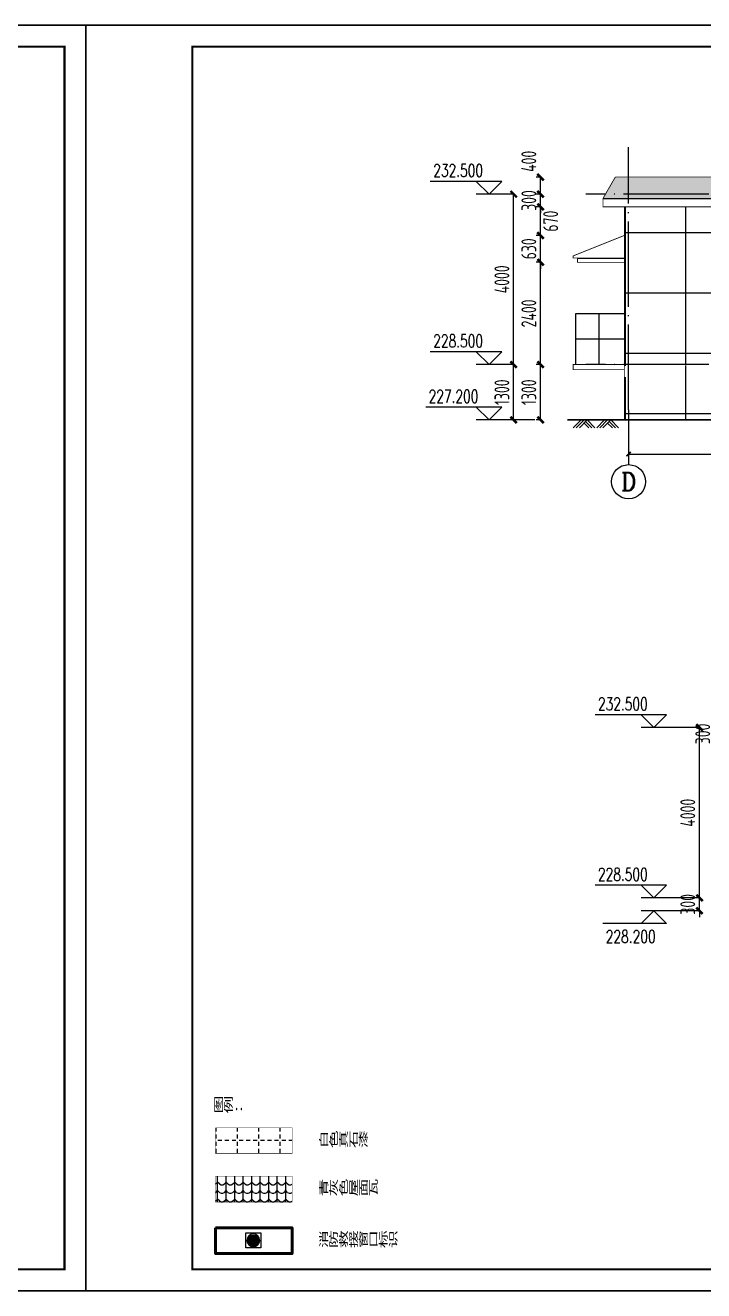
# Model space of a CAD drawing. Header units: millimetres. Extents: x 1742399 to 4898386, y 2481636 to 5226310.
# Drawn here: x 2199863 to 2215786, y 2586514 to 2616214 of the extents above; entities that cross this region are included whole.
import ezdxf
from ezdxf.enums import TextEntityAlignment as Align

# ---------------------------------------------------------------- set-up
doc = ezdxf.new("R2010")
doc.units = ezdxf.units.MM
doc.header["$LTSCALE"] = 1000
doc.linetypes.add('DOTE', pattern=[2.42, 2, -0.2, 0.02, -0.2])
for name, color, linetype in [('AXIS', 3, 'Continuous'), ('AXIS_TEXT', 7, 'Continuous'), ('DIM_ELEV', 3, 'Continuous'), ('DOTE', 1, 'DOTE'), ('LATRINE', 6, 'Continuous'), ('PUB_DIM', 3, 'Continuous'), ('PUB_TITLE', 4, 'Continuous'), ('TWT_DIM', 3, 'Continuous'), ('YHG_填充', 8, 'Continuous'), ('YHG_文字', 7, 'Continuous'), ('YHJ_标高', 3, 'Continuous'), ('YHJ_消防救援标示', 6, 'Continuous'), ('YHJ_立面_墙线中', 2, 'Continuous'), ('建筑-房间填充', 8, 'Continuous')]:
    doc.layers.add(name, color=color, linetype=linetype)
doc.styles.add('_TCH_AXIS', font='COMPLEX', dxfattribs={"bigfont": 'GBCBIG'})
doc.styles.add('_TCH_DIM', font='SIMPLEX', dxfattribs={"bigfont": 'GBCBIG'})
doc.styles.add('_TCH_DIM_T3', font='SIMPLEX', dxfattribs={"width": 0.705882, "bigfont": 'GBCBIG'})
doc.styles.add('COMPLEX', font='COMPLEX')
doc.styles.add('TSSD_Rein', font='TSSDENG', dxfattribs={"width": 0.7, "bigfont": '@1HZTXT'})
doc.styles.add('TSSD_REIN_T3', font='tssdeng.shx', dxfattribs={"width": 0.7, "bigfont": 'hztxt.shx'})
doc.dimstyles.new('_TCH_ARCH&&100', dxfattribs={"dimtxt": 350, "dimasz": 150, "dimexe": 100, "dimexo": 200, "dimgap": 100, "dimtad": 1, "dimdec": 0, "dimzin": 0, "dimdsep": 46, "dimtxsty": 'TSSD_REIN_T3', "dimblk": 'ARCHTICK', "dimcen": 0.09, "dimclrt": 7, "dimazin": 2, "dimtfac": 1, "dimtdec": 0, "dimtix": 1, "dimtmove": 2, "dimatfit": 3, "dimfxl": 1, "dimfxlon": 1, "dimtolj": 1, "dimtzin": 0, "dimlwd": 18, "dimlwe": 18, "dimarcsym": 0})
doc.dimstyles.new('_TWT_ARCH&&100', dxfattribs={"dimtxt": 297.5, "dimasz": 100, "dimexe": 250, "dimexo": 300, "dimgap": 126.25, "dimtad": 1, "dimdec": 0, "dimzin": 0, "dimdsep": 46, "dimtxsty": '_TCH_DIM_T3', "dimblk": 'ARCHTICK', "dimcen": 0.09, "dimclrt": 7, "dimazin": 2, "dimtfac": 1, "dimtdec": 0, "dimtix": 1, "dimtmove": 2, "dimatfit": 3, "dimfxl": 75, "dimtolj": 1, "dimtzin": 0, "dimarcsym": 0})

# ---------------------------------------------------------------- blocks, each defined once
blk = doc.blocks.new('HAYJZ A3')
blk.add_lwpolyline([(4975, -403417), (46975, -403417), (46975, -433117), (4975, -433117), (4975, -403417)])
at = {"const_width": 50}
blk.add_lwpolyline([(7475, -403917), (46475, -403917), (46475, -432617), (7475, -432617), (7475, -403917)], dxfattribs=at)
at = {"layer": 'PUB_TITLE'}
blk.add_lwpolyline([(4975, -433117), (46975, -433117), (46975, -403417), (4975, -403417)], close=True, dxfattribs=at)
blk = doc.blocks.new('A$C4EA902EC')
at = {"layer": 'YHJ_消防救援标示'}
h = blk.add_hatch(dxfattribs=at)
h.set_pattern_fill('ANSI31', color=6, scale=20, angle=135, style=0)
h.set_pattern_definition([(180, (-2939646.705, -311489.21), (-5e-15, -31.75), [])])
edge = h.paths.add_edge_path()
edge.add_arc((175, 175), 150, 0, 360)
blk.add_lwpolyline([(0, 0), (350, 0), (350, 350), (0, 350)], close=True, dxfattribs=at)
at = {"layer": 'YHJ_消防救援标示', "color": 6}
blk.add_circle((175, 175), 150, dxfattribs=at)
blk = doc.blocks.new('_ArchTick')
at = {"color": 0, "linetype": 'ByBlock', "const_width": 0.4}
blk.add_lwpolyline([(-0.5, -0.5), (0.5, 0.5)], dxfattribs=at)
blk = doc.blocks.new('*D379')
at = {"layer": 'Defpoints', "color": 0, "transparency": 16777216}
for p in [(2216389, 2599733), (2217118, 2599733), (2217118, 2599433)]:
    blk.add_point(p, dxfattribs=at)
at = {"layer": 'PUB_DIM', "color": 0, "lineweight": 18, "transparency": 16777216}
for p, q in [((2216390, 2599733), (2216289, 2599733)), ((2216389, 2599433), (2216389, 2599733)), ((2216390, 2599433), (2216289, 2599433))]:
    blk.add_line(p, q, dxfattribs=at)
at = {"layer": 'PUB_DIM', "color": 0, "lineweight": 18, "transparency": 16777216, "xscale": 150, "yscale": 150, "zscale": 150}
for p, rotation in [((2216389, 2599733), 90), ((2216389, 2599433), 270)]:
    blk.add_blockref('_ArchTick', p, dxfattribs=dict(at, rotation=rotation))
at = {"layer": 'PUB_DIM', "color": 7, "transparency": 16777216, "insert": (2215764, 2599583), "char_height": 350, "attachment_point": 5, "rotation": 90, "style": 'TSSD_REIN_T3'}
blk.add_mtext('\\A1;300', dxfattribs=at)
blk = doc.blocks.new('*D388')
at = {"layer": 'Defpoints', "color": 0, "transparency": 16777216}
for p in [(2215687, 2595733), (2216818, 2595733), (2216818, 2595433)]:
    blk.add_point(p, dxfattribs=at)
at = {"layer": 'PUB_DIM', "color": 0, "lineweight": 18, "transparency": 16777216}
for p, q in [((2215687, 2595733), (2215687, 2595883)), ((2215688, 2595733), (2215587, 2595733)), ((2215687, 2595433), (2215687, 2595733)), ((2215688, 2595433), (2215587, 2595433)), ((2215687, 2595433), (2215687, 2595283))]:
    blk.add_line(p, q, dxfattribs=at)
at = {"layer": 'PUB_DIM', "color": 0, "lineweight": 18, "transparency": 16777216, "xscale": 150, "yscale": 150, "zscale": 150}
for p, rotation in [((2215687, 2595733), 270), ((2215687, 2595433), 90)]:
    blk.add_blockref('_ArchTick', p, dxfattribs=dict(at, rotation=rotation))
at = {"layer": 'PUB_DIM', "color": 7, "transparency": 16777216, "insert": (2215412, 2595583), "char_height": 350, "attachment_point": 5, "rotation": 90, "style": 'TSSD_REIN_T3'}
blk.add_mtext('\\A1;300', dxfattribs=at)
blk = doc.blocks.new('*D389')
at = {"layer": 'Defpoints', "color": 0, "transparency": 16777216}
for p in [(2215687, 2599733), (2216818, 2599733), (2216818, 2595733)]:
    blk.add_point(p, dxfattribs=at)
at = {"layer": 'PUB_DIM', "color": 0, "lineweight": 18, "transparency": 16777216}
for p, q in [((2215688, 2599733), (2215587, 2599733)), ((2215687, 2595733), (2215687, 2599733)), ((2215688, 2595733), (2215587, 2595733))]:
    blk.add_line(p, q, dxfattribs=at)
at = {"layer": 'PUB_DIM', "color": 0, "lineweight": 18, "transparency": 16777216, "xscale": 150, "yscale": 150, "zscale": 150}
for p, rotation in [((2215687, 2599733), 90), ((2215687, 2595733), 270)]:
    blk.add_blockref('_ArchTick', p, dxfattribs=dict(at, rotation=rotation))
at = {"layer": 'PUB_DIM', "color": 7, "transparency": 16777216, "insert": (2215412, 2597733), "char_height": 350, "attachment_point": 5, "rotation": 90, "style": 'TSSD_REIN_T3'}
blk.add_mtext('\\A1;4000', dxfattribs=at)
blk = doc.blocks.new('*D614')
at = {"layer": 'Defpoints', "color": 0, "transparency": 16777216}
for p in [(2214023, 2606789), (2229423, 2606789), (2229423, 2606152)]:
    blk.add_point(p, dxfattribs=at)
at = {"layer": 'TWT_DIM', "color": 0, "lineweight": -2, "transparency": 16777216}
for p, q in [((2214023, 2606489), (2214023, 2605902)), ((2229423, 2606489), (2229423, 2605902)), ((2214023, 2606152), (2229423, 2606152))]:
    blk.add_line(p, q, dxfattribs=at)
at = {"layer": 'TWT_DIM', "color": 0, "lineweight": -2, "transparency": 16777216, "xscale": 100, "yscale": 100, "zscale": 100, "rotation": 180}
blk.add_blockref('_ArchTick', (2214023, 2606152), dxfattribs=at)
at = {"layer": 'TWT_DIM', "color": 0, "lineweight": -2, "transparency": 16777216, "xscale": 100, "yscale": 100, "zscale": 100}
blk.add_blockref('_ArchTick', (2229423, 2606152), dxfattribs=at)
at = {"layer": 'TWT_DIM', "color": 7, "transparency": 16777216, "insert": (2221723, 2606427), "char_height": 297.5, "attachment_point": 5, "style": '_TCH_DIM_T3'}
blk.add_mtext('\\A1;15400', dxfattribs=at)
blk = doc.blocks.new('_AXISO')
blk.add_circle((0, 0), 0.5)
at = {"layer": 'AXIS_TEXT', "style": 'COMPLEX', "width": 1.041667}
blk.add_attdef('A', text='', height=0.56, dxfattribs=at).set_placement((-0.25, -0.28), (0.25, -0.28), align=Align.FIT)
blk = doc.blocks.new('*D615')
at = {"layer": 'Defpoints', "color": 0, "transparency": 16777216}
for p in [(2211957, 2608252), (2212686, 2608252), (2212686, 2606952)]:
    blk.add_point(p, dxfattribs=at)
at = {"layer": 'PUB_DIM', "color": 0, "lineweight": 18, "transparency": 16777216}
for p, q in [((2211958, 2608252), (2211857, 2608252)), ((2211957, 2606952), (2211957, 2608252)), ((2211958, 2606952), (2211857, 2606952))]:
    blk.add_line(p, q, dxfattribs=at)
at = {"layer": 'PUB_DIM', "color": 0, "lineweight": 18, "transparency": 16777216, "xscale": 150, "yscale": 150, "zscale": 150}
for p, rotation in [((2211957, 2608252), 90), ((2211957, 2606952), 270)]:
    blk.add_blockref('_ArchTick', p, dxfattribs=dict(at, rotation=rotation))
at = {"layer": 'PUB_DIM', "color": 7, "transparency": 16777216, "insert": (2211682, 2607602), "char_height": 350, "attachment_point": 5, "rotation": 90, "style": 'TSSD_REIN_T3'}
blk.add_mtext('\\A1;1300', dxfattribs=at)
blk = doc.blocks.new('*D616')
at = {"layer": 'Defpoints', "color": 0, "transparency": 16777216}
for p in [(2211957, 2610652), (2212686, 2610652), (2212686, 2608252)]:
    blk.add_point(p, dxfattribs=at)
at = {"layer": 'PUB_DIM', "color": 0, "lineweight": 18, "transparency": 16777216}
for p, q in [((2211958, 2610652), (2211857, 2610652)), ((2211957, 2608252), (2211957, 2610652)), ((2211958, 2608252), (2211857, 2608252))]:
    blk.add_line(p, q, dxfattribs=at)
at = {"layer": 'PUB_DIM', "color": 0, "lineweight": 18, "transparency": 16777216, "xscale": 150, "yscale": 150, "zscale": 150}
for p, rotation in [((2211957, 2610652), 90), ((2211957, 2608252), 270)]:
    blk.add_blockref('_ArchTick', p, dxfattribs=dict(at, rotation=rotation))
at = {"layer": 'PUB_DIM', "color": 7, "transparency": 16777216, "insert": (2211682, 2609452), "char_height": 350, "attachment_point": 5, "rotation": 90, "style": 'TSSD_REIN_T3'}
blk.add_mtext('\\A1;2400', dxfattribs=at)
blk = doc.blocks.new('*D617')
at = {"layer": 'Defpoints', "color": 0, "transparency": 16777216}
for p in [(2211957, 2611282), (2212686, 2611282), (2212686, 2610652)]:
    blk.add_point(p, dxfattribs=at)
at = {"layer": 'PUB_DIM', "color": 0, "lineweight": 18, "transparency": 16777216}
for p, q in [((2211958, 2611282), (2211857, 2611282)), ((2211957, 2611282), (2211957, 2611432)), ((2211957, 2610652), (2211957, 2611282)), ((2211958, 2610652), (2211857, 2610652)), ((2211957, 2610652), (2211957, 2610502))]:
    blk.add_line(p, q, dxfattribs=at)
at = {"layer": 'PUB_DIM', "color": 0, "lineweight": 18, "transparency": 16777216, "xscale": 150, "yscale": 150, "zscale": 150}
for p, rotation in [((2211957, 2611282), 270), ((2211957, 2610652), 90)]:
    blk.add_blockref('_ArchTick', p, dxfattribs=dict(at, rotation=rotation))
at = {"layer": 'PUB_DIM', "color": 7, "transparency": 16777216, "insert": (2211682, 2610967), "char_height": 350, "attachment_point": 5, "rotation": 90, "style": 'TSSD_REIN_T3'}
blk.add_mtext('\\A1;630', dxfattribs=at)
blk = doc.blocks.new('*D618')
at = {"layer": 'Defpoints', "color": 0, "transparency": 16777216}
for p in [(2211957, 2611952), (2212686, 2611952), (2212686, 2611282)]:
    blk.add_point(p, dxfattribs=at)
at = {"layer": 'PUB_DIM', "color": 0, "lineweight": 18, "transparency": 16777216}
for p, q in [((2211958, 2611952), (2211857, 2611952)), ((2211957, 2611282), (2211957, 2611952)), ((2211958, 2611282), (2211857, 2611282))]:
    blk.add_line(p, q, dxfattribs=at)
at = {"layer": 'PUB_DIM', "color": 0, "lineweight": 18, "transparency": 16777216, "xscale": 150, "yscale": 150, "zscale": 150}
for p, rotation in [((2211957, 2611952), 90), ((2211957, 2611282), 270)]:
    blk.add_blockref('_ArchTick', p, dxfattribs=dict(at, rotation=rotation))
at = {"layer": 'PUB_DIM', "color": 7, "transparency": 16777216, "insert": (2212195, 2611617), "char_height": 350, "attachment_point": 5, "rotation": 90, "style": 'TSSD_REIN_T3'}
blk.add_mtext('\\A1;670', dxfattribs=at)
blk = doc.blocks.new('*D619')
at = {"layer": 'Defpoints', "color": 0, "transparency": 16777216}
for p in [(2211957, 2612252), (2212686, 2612252), (2212686, 2611952)]:
    blk.add_point(p, dxfattribs=at)
at = {"layer": 'PUB_DIM', "color": 0, "lineweight": 18, "transparency": 16777216}
for p, q in [((2211958, 2612252), (2211857, 2612252)), ((2211957, 2612252), (2211957, 2612402)), ((2211957, 2611952), (2211957, 2612252)), ((2211958, 2611952), (2211857, 2611952)), ((2211957, 2611952), (2211957, 2611802))]:
    blk.add_line(p, q, dxfattribs=at)
at = {"layer": 'PUB_DIM', "color": 0, "lineweight": 18, "transparency": 16777216, "xscale": 150, "yscale": 150, "zscale": 150}
for p, rotation in [((2211957, 2612252), 270), ((2211957, 2611952), 90)]:
    blk.add_blockref('_ArchTick', p, dxfattribs=dict(at, rotation=rotation))
at = {"layer": 'PUB_DIM', "color": 7, "transparency": 16777216, "insert": (2211682, 2612102), "char_height": 350, "attachment_point": 5, "rotation": 90, "style": 'TSSD_REIN_T3'}
blk.add_mtext('\\A1;300', dxfattribs=at)
blk = doc.blocks.new('*D620')
at = {"layer": 'Defpoints', "color": 0, "transparency": 16777216}
for p in [(2211957, 2612652), (2212686, 2612652), (2212686, 2612252)]:
    blk.add_point(p, dxfattribs=at)
at = {"layer": 'PUB_DIM', "color": 0, "lineweight": 18, "transparency": 16777216}
for p, q in [((2211958, 2612652), (2211857, 2612652)), ((2211957, 2612252), (2211957, 2612652)), ((2211958, 2612252), (2211857, 2612252))]:
    blk.add_line(p, q, dxfattribs=at)
at = {"layer": 'PUB_DIM', "color": 0, "lineweight": 18, "transparency": 16777216, "xscale": 150, "yscale": 150, "zscale": 150}
for p, rotation in [((2211957, 2612652), 90), ((2211957, 2612252), 270)]:
    blk.add_blockref('_ArchTick', p, dxfattribs=dict(at, rotation=rotation))
at = {"layer": 'PUB_DIM', "color": 7, "transparency": 16777216, "insert": (2211682, 2613022), "char_height": 350, "attachment_point": 5, "rotation": 90, "style": 'TSSD_REIN_T3'}
blk.add_mtext('\\A1;400', dxfattribs=at)
blk = doc.blocks.new('*D629')
at = {"layer": 'Defpoints', "color": 0, "transparency": 16777216}
for p in [(2211325, 2608252), (2212460, 2608252), (2212460, 2606952)]:
    blk.add_point(p, dxfattribs=at)
at = {"layer": 'PUB_DIM', "color": 0, "lineweight": 18, "transparency": 16777216}
for p, q in [((2211326, 2608252), (2211225, 2608252)), ((2211325, 2606952), (2211325, 2608252)), ((2211326, 2606952), (2211225, 2606952))]:
    blk.add_line(p, q, dxfattribs=at)
at = {"layer": 'PUB_DIM', "color": 0, "lineweight": 18, "transparency": 16777216, "xscale": 150, "yscale": 150, "zscale": 150}
for p, rotation in [((2211325, 2608252), 90), ((2211325, 2606952), 270)]:
    blk.add_blockref('_ArchTick', p, dxfattribs=dict(at, rotation=rotation))
at = {"layer": 'PUB_DIM', "color": 7, "transparency": 16777216, "insert": (2211050, 2607602), "char_height": 350, "attachment_point": 5, "rotation": 90, "style": 'TSSD_REIN_T3'}
blk.add_mtext('\\A1;1300', dxfattribs=at)
blk = doc.blocks.new('*D630')
at = {"layer": 'Defpoints', "color": 0, "transparency": 16777216}
for p in [(2211325, 2612252), (2212460, 2612252), (2212460, 2608252)]:
    blk.add_point(p, dxfattribs=at)
at = {"layer": 'PUB_DIM', "color": 0, "lineweight": 18, "transparency": 16777216}
for p, q in [((2211326, 2612252), (2211225, 2612252)), ((2211325, 2608252), (2211325, 2612252)), ((2211326, 2608252), (2211225, 2608252))]:
    blk.add_line(p, q, dxfattribs=at)
at = {"layer": 'PUB_DIM', "color": 0, "lineweight": 18, "transparency": 16777216, "xscale": 150, "yscale": 150, "zscale": 150}
for p, rotation in [((2211325, 2612252), 90), ((2211325, 2608252), 270)]:
    blk.add_blockref('_ArchTick', p, dxfattribs=dict(at, rotation=rotation))
at = {"layer": 'PUB_DIM', "color": 7, "transparency": 16777216, "insert": (2211050, 2610252), "char_height": 350, "attachment_point": 5, "rotation": 90, "style": 'TSSD_REIN_T3'}
blk.add_mtext('\\A1;4000', dxfattribs=at)

msp = doc.modelspace()

# ---------------------------------------------------------------- hatches: boundary and pattern name
h = msp.add_hatch()
h.set_pattern_fill('多孔材料', color=8, scale=500, angle=45)
h.set_pattern_definition([(90, (707.1, 707.1), (-1414.215, 0), []), (180, (707.1, 707.1), (-1e-13, -1414.215), [])])
edge = h.paths.add_edge_path()
edge.add_line((2229423, 2611952.3), (2223371.2, 2611952.3))
edge.add_line((2223371.2, 2611952.3), (2223371.2, 2611677.1))
edge.add_arc((2223371.2, 2611657.1), 20, -90, 90, ccw=False)
edge.add_arc((2223371.2, 2611657.1), 20, 90, 270, ccw=False)
edge.add_line((2223371.2, 2611677.1), (2223371.2, 2611952.3))
edge.add_line((2223371.2, 2611952.3), (2214023, 2611952.3))
edge.add_line((2214023, 2611952.3), (2214023, 2608252.3))
edge.add_line((2214023, 2608252.3), (2229423, 2608252.3))
edge.add_line((2229423, 2608252.3), (2229423, 2611952.3))
h.paths.add_polyline_path([(2216023, 2611152.3), (2218023, 2611152.3), (2218023, 2609152.3), (2216023, 2609152.3)], flags=16)
h.paths.add_polyline_path([(2216123, 2611052.3), (2217923, 2611052.3), (2217923, 2609252.3), (2216123, 2609252.3)], flags=0)
h.paths.add_polyline_path([(2216173, 2611002.3), (2216573, 2611002.3), (2217873, 2611002.3), (2217873, 2609302.3), (2216173, 2609302.3)], flags=0)
h.paths.add_polyline_path([(2216223, 2610952.3), (2216523, 2610952.3), (2216523, 2609352.3), (2216223, 2609352.3)], flags=0)
h.paths.add_polyline_path([(2216223, 2610952.3), (2216523, 2610952.3), (2216223, 2610152.3), (2216523, 2609352.3), (2216223, 2609352.3)], flags=0)
h.paths.add_polyline_path([(2216623, 2610952.3), (2217823, 2610952.3), (2217823, 2610602.3), (2217823, 2609352.3), (2216623, 2609352.3)], flags=0)
edge = h.paths.add_edge_path(flags=0)
edge.add_arc((2217648, 2610777.3), 150, 0, 360)
h.paths.add_polyline_path([(2221523, 2611152.3), (2223523, 2611152.3), (2223523, 2609152.3), (2221523, 2609152.3)], flags=16)
h.paths.add_polyline_path([(2221623, 2611052.3), (2223423, 2611052.3), (2223423, 2609252.3), (2221623, 2609252.3)], flags=0)
h.paths.add_polyline_path([(2221673, 2610452.3), (2223373, 2610452.3), (2223373, 2609302.3), (2221673, 2609302.3)], flags=0)
h.paths.add_polyline_path([(2221673, 2610502.3), (2221673, 2611002.3), (2223373, 2611002.3), (2223373, 2610502.3)], flags=0)
h.paths.add_polyline_path([(2221723, 2610402.3), (2222498, 2610402.3), (2222498, 2609352.3), (2221723, 2609352.3)], flags=0)
h.paths.add_polyline_path([(2222548, 2610402.3), (2223323, 2610402.3), (2223323, 2609352.3), (2222548, 2609352.3)], flags=0)
h.paths.add_polyline_path([(2226073, 2611152.3), (2228073, 2611152.3), (2228073, 2609152.3), (2226073, 2609152.3)], flags=16)
h.paths.add_polyline_path([(2226173, 2611052.3), (2227973, 2611052.3), (2227973, 2609252.3), (2226173, 2609252.3)], flags=0)
h.paths.add_polyline_path([(2226223, 2610452.3), (2227923, 2610452.3), (2227923, 2609302.3), (2226223, 2609302.3)], flags=0)
h.paths.add_polyline_path([(2226223, 2610502.3), (2226223, 2611002.3), (2227923, 2611002.3), (2227923, 2610502.3)], flags=0)
h.paths.add_polyline_path([(2226273, 2610402.3), (2227048, 2610402.3), (2227048, 2609352.3), (2226273, 2609352.3)], flags=0)
h.paths.add_polyline_path([(2227098, 2610402.3), (2227873, 2610402.3), (2227873, 2609352.3), (2227098, 2609352.3)], flags=0)
h.paths.add_polyline_path([(2229523, 2608252.3), (2213923, 2608225.5), (2213923, 2606952.3), (2229523, 2606952.3)])
h.paths.add_polyline_path([(2214023, 2608252.3), (2213923, 2608252.3), (2213923, 2607952.3), (2214023, 2607952.3)], flags=17)
h.paths.add_polyline_path([(2214023, 2611952.3), (2213923, 2611952.3), (2213923, 2608252.3), (2214023, 2608252.3)])
h.paths.add_polyline_path([(2229523, 2611952.3), (2229423, 2611952.3), (2229423, 2608252.3), (2229523, 2608252.3)])
h.paths.add_polyline_path([(2229523, 2608252.3), (2229423, 2608252.3), (2229423, 2607952.3), (2229523, 2607952.3)], flags=17)
at = {"layer": 'YHG_填充'}
h = msp.add_hatch(dxfattribs=at)
h.set_pattern_fill('虚线方格', color=256, scale=500)
h.set_pattern_definition([(0, (2100384.33, 2553547.8), (0, 500), [90, -75, 90, -75, 90, -80]), (90, (2100844.33, 2553587.8), (-500, 3e-14), [90, -75, 90, -75, 90, -80])])
h.paths.add_polyline_path([(2206124.9, 2589730.2), (2206124.9, 2590335.9), (2204327.5, 2590335.9), (2204327.5, 2589730.2)])
at = {"layer": '建筑-房间填充'}
h = msp.add_hatch(dxfattribs=at)
h.set_pattern_fill('弯瓦屋面', color=144, scale=100)
h.set_pattern_definition([(0, (1538834.57, 2526239.75), (200, 200), [40, -160]), (45, (1538914.57, 2526259.75), (2e-14, 200), [56.56854, -226.27417]), (90, (1538954.57, 2526299.75), (-200, 200), [200]), (135, (1538994.57, 2526259.75), (-200, 2e-14), [56.56854, -226.27417]), (26.565051, (1538874.57, 2526239.75), (200, 2e-07), [44.72, -402.493595]), (333.434949, (1538994.57, 2526259.75), (200, -2e-07), [44.72, -402.493595])])
h.paths.add_polyline_path([(2229423, 2612652.3), (2229734.3, 2612652.3), (2229965.2, 2612252.3), (2229423, 2612252.3)])
h.paths.add_polyline_path([(2229423, 2612252.3), (2229965.2, 2612252.3), (2230023, 2612152.3), (2229423, 2612152.3)])
h.paths.add_polyline_path([(2214023, 2612652.3), (2229423, 2612652.3), (2229423, 2612252.3), (2214023, 2612252.3)])
h.paths.add_polyline_path([(2214023, 2612252.3), (2229423, 2612252.3), (2229423, 2612152.3), (2214023, 2612152.3)])
h.paths.add_polyline_path([(2213711.6, 2612652.3), (2214023, 2612652.3), (2214023, 2612252.3), (2213480.7, 2612252.3)])
h.paths.add_polyline_path([(2213480.7, 2612252.3), (2214023, 2612252.3), (2214023, 2612152.3), (2213423, 2612152.3)])
h = msp.add_hatch(dxfattribs=at)
h.set_pattern_fill('弯瓦屋面', color=144, scale=100)
h.set_pattern_definition([(0, (1593057.66, -170997.44), (200, 200), [40, -160]), (45, (1593137.66, -170977.44), (2e-14, 200), [56.568542, -226.27417]), (90, (1593177.66, -170937.44), (-200, 200), [200]), (135, (1593217.66, -170977.44), (-200, 2e-14), [56.568542, -226.27417]), (26.5650512, (1593097.665, -170997.445), (200, 2e-07), [44.72, -402.493595]), (333.4349488, (1593217.665, -170977.445), (200, -2e-07), [44.72, -402.493595])])
h.paths.add_polyline_path([(2206124.9, 2588596.9), (2206124.9, 2589202.6), (2204327.5, 2589202.6), (2204327.5, 2588596.9)])

# ---------------------------------------------------------------- linework, layer by layer
for p, q in [((2212906.8, 2606952.3), (2212723.7, 2606766.4)), ((2212978.8, 2606952.3), (2212795.6, 2606766.4)), ((2213050.7, 2606952.3), (2212867.6, 2606766.4)), ((2212978.8, 2606879.3), (2213089.9, 2606766.4)), ((2213014.7, 2606915.8), (2213161.9, 2606766.4)), ((2213050.7, 2606952.3), (2213233.9, 2606766.4)), ((2213459.8, 2606952.3), (2213276.7, 2606766.4)), ((2213531.7, 2606952.3), (2213348.6, 2606766.4)), ((2213603.7, 2606952.3), (2213420.5, 2606766.4)), ((2213531.7, 2606879.3), (2213642.9, 2606766.4)), ((2213567.7, 2606915.8), (2213714.9, 2606766.4)), ((2213603.7, 2606952.3), (2213786.9, 2606766.4))]:
    msp.add_line(p, q)
at = {"layer": 'AXIS'}
msp.add_line((2214023, 2607188.7), (2214023, 2605902.4), dxfattribs=at)
at = {"layer": 'DIM_ELEV'}
for p, q in [((2211049.4, 2612552.3), (2209369.4, 2612552.3)), ((2210749.4, 2612252.3), (2210449.4, 2612552.3)), ((2210749.4, 2612252.3), (2211049.4, 2612552.3)), ((2211325.3, 2612252.3), (2210449.4, 2612252.3)), ((2211049.4, 2608552.3), (2209369.4, 2608552.3)), ((2210749.4, 2608252.3), (2210449.4, 2608552.3)), ((2210749.4, 2608252.3), (2211049.4, 2608552.3)), ((2211325.3, 2608252.3), (2210449.4, 2608252.3)), ((2214916.1, 2600032.5), (2213236.1, 2600032.5)), ((2214616.1, 2599732.5), (2214316.1, 2600032.5)), ((2214616.1, 2599732.5), (2214916.1, 2600032.5)), ((2215687.3, 2599732.5), (2214316.1, 2599732.5)), ((2214916.1, 2596032.5), (2213236.1, 2596032.5)), ((2214616.1, 2595732.5), (2214316.1, 2596032.5)), ((2214616.1, 2595732.5), (2214916.1, 2596032.5)), ((2215687.3, 2595732.5), (2214316.1, 2595732.5)), ((2214616.1, 2595432.5), (2214316.1, 2595132.5)), ((2215687.3, 2595432.5), (2214316.1, 2595432.5)), ((2214616.1, 2595432.5), (2214916.1, 2595132.5)), ((2214916.1, 2595132.5), (2213420.1, 2595132.5))]:
    msp.add_line(p, q, dxfattribs=at)
at = {"layer": 'DOTE', "linetype": 'DOTE'}
for p, q in [((2214023, 2607188.7), (2214023, 2613352.3)), ((2230423, 2612252.3), (2213023, 2612252.3)), ((2230423, 2608252.3), (2213023, 2608252.3))]:
    msp.add_line(p, q, dxfattribs=at)
at = {"layer": 'LATRINE'}
for points in [[(2212783, 2608252.3), (2212783, 2609452.3)], [(2212783, 2609452.3), (2213923, 2609452.3)], [(2213333, 2608252.3), (2213333, 2609452.3)], [(2212783, 2608852.3), (2213923, 2608852.3)]]:
    msp.add_lwpolyline(points, dxfattribs=at)
at = {"layer": 'YHJ_标高'}
for p, q in [((2211049.4, 2607252.3), (2209261.4, 2607252.3)), ((2210749.4, 2606952.3), (2210449.4, 2607252.3)), ((2210749.4, 2606952.3), (2211049.4, 2607252.3)), ((2211820.6, 2606952.3), (2210449.4, 2606952.3))]:
    msp.add_line(p, q, dxfattribs=at)
at = {"layer": 'YHJ_立面_墙线中', "lineweight": 25, "const_width": 20}
for points in [[(2213923, 2611952.3), (2213423, 2611952.3), (2213423, 2612152.3), (2213711.6, 2612652.3)], [(2229734.3, 2612652.3), (2213711.6, 2612652.3)], [(2229523, 2611952.3), (2213923, 2611952.3)], [(2213923, 2606952.3), (2213923, 2611952.3)], [(2213923, 2611282.3), (2212723, 2610802.3), (2212723, 2610752.3), (2212823, 2610752.3), (2212823, 2610652.3), (2213923, 2610652.3)], [(2213923, 2608252.3), (2212723, 2608252.3), (2212723, 2608132.3), (2213923, 2608132.3)]]:
    msp.add_lwpolyline(points, dxfattribs=at)
at = {"layer": 'YHJ_立面_墙线中'}
for points in [[(2213423, 2612152.3), (2230023, 2612152.3)], [(2212823, 2610752.3), (2213923, 2610752.3)]]:
    msp.add_lwpolyline(points, dxfattribs=at)
at = {"layer": 'YHJ_立面_墙线中', "lineweight": 40, "const_width": 40}
msp.add_lwpolyline([(2230786.8, 2606952.3), (2212586.1, 2606952.3)], dxfattribs=at)
at = {"layer": 'YHJ_立面_墙线中', "lineweight": 50, "const_width": 10}
for points in [[(2204327.5, 2590335.9), (2206124.9, 2590335.9), (2206124.9, 2589730.2), (2204327.5, 2589730.2)], [(2204327.5, 2589202.6), (2206124.9, 2589202.6), (2206124.9, 2588596.9), (2204327.5, 2588596.9)]]:
    msp.add_lwpolyline(points, close=True, dxfattribs=at)
at = {"layer": 'YHJ_立面_墙线中', "lineweight": 50}
msp.add_lwpolyline([(2204327.5, 2587991.5), (2206124.9, 2587991.5), (2206124.9, 2587385.8), (2204327.5, 2587385.8)], close=True, dxfattribs=at)

# ---------------------------------------------------------------- block references
for p in [(2154308.5, 3019631.2), (2196308.5, 3019631.2)]:
    msp.add_blockref('HAYJZ A3', p)
at = {"layer": 'AXIS'}
ref = msp.add_blockref('_AXISO', (2214023, 2605502.4), dxfattribs=dict(at, xscale=800, yscale=800, zscale=800))
ref.add_attrib('A', 'D', dxfattribs={"layer": 'AXIS_TEXT', "height": 435.3, "style": '_TCH_AXIS'}).set_placement((2213846.8, 2605284.7), (2214199.1, 2605284.7), align=Align.FIT)
at = {"layer": 'YHJ_消防救援标示', "color": 6, "xscale": -1, "rotation": 180}
msp.add_blockref('A$C4EA902EC', (2205039.6, 2587868.8), dxfattribs=at)

# ---------------------------------------------------------------- texts
at = {"layer": 'DIM_ELEV', "color": 7, "style": '_TCH_DIM', "width": 0.705882}
for s, p in [('232.500', (2209437.4, 2612657.3)), ('228.500', (2209437.4, 2608657.3)), ('232.500', (2213304.1, 2600137.5)), ('228.500', (2213304.1, 2596137.5)), ('228.200', (2213488.1, 2594677.5))]:
    msp.add_text(s, height=297.5, dxfattribs=at).set_placement(p)
at = {"layer": 'YHG_文字', "style": 'TSSD_Rein', "width": 0.7}
for s, p in [('图例：', (2204282, 2590689.3)), ('白色真石漆', (2206749.1, 2589875.7)), ('青灰色屋面瓦', (2206749.1, 2588742.4)), ('消防救援窗口标识', (2206749.1, 2587531.4))]:
    msp.add_text(s, height=350, dxfattribs=at).set_placement(p)
at = {"layer": 'YHJ_标高', "color": 7, "style": '_TCH_DIM', "width": 0.705882}
msp.add_text('227.200', height=297.5, dxfattribs=at).set_placement((2209329.4, 2607357.3))

# ---------------------------------------------------------------- dimensions: what is measured, and where the dimension line sits
at = {"layer": 'PUB_DIM'}
for base, p1, p2, picture, middle in [((2211957.5, 2612652.3), (2212685.8, 2612252.3), (2212685.8, 2612652.3), '*D620', (2211682.5, 2613022.3)), ((2211957.5, 2611952.3), (2212685.8, 2611282.3), (2212685.8, 2611952.3), '*D618', (2212194.7, 2611617.3)), ((2216389.5, 2599732.5), (2217117.8, 2599432.5), (2217117.8, 2599732.5), '*D379', (2215764.5, 2599582.5))]:
    dim = msp.add_linear_dim(base=base, p1=p1, p2=p2, angle=90, dimstyle='_TCH_ARCH&&100', dxfattribs=at)
    dim.commit()
    dim.dimension.update_dxf_attribs({"geometry": picture, "text_midpoint": middle, "dimtype": 161})
for p1, p2, distance, picture, middle in [((2212685.8, 2611952.3), (2212685.8, 2612252.3), 728.3, '*D619', (2211682.5, 2612102.3)), ((2212460.3, 2608252.3), (2212460.3, 2612252.3), 1135, '*D630', (2211050.3, 2610252.3)), ((2212685.8, 2610652.3), (2212685.8, 2611282.3), 728.3, '*D617', (2211682.5, 2610967.3)), ((2212685.8, 2608252.3), (2212685.8, 2610652.3), 728.3, '*D616', (2211682.5, 2609452.3)), ((2212460.3, 2606952.3), (2212460.3, 2608252.3), 1135, '*D629', (2211050.3, 2607602.3)), ((2212685.8, 2606952.3), (2212685.8, 2608252.3), 728.3, '*D615', (2211682.5, 2607602.3)), ((2216817.8, 2595732.5), (2216817.8, 2599732.5), 1130.5, '*D389', (2215412.3, 2597732.5)), ((2216817.8, 2595432.5), (2216817.8, 2595732.5), 1130.5, '*D388', (2215412.3, 2595582.5))]:
    dim = msp.add_aligned_dim(p1=p1, p2=p2, distance=distance, dimstyle='_TCH_ARCH&&100', dxfattribs=at)
    dim.commit()
    dim.dimension.update_dxf_attribs({"geometry": picture, "text_midpoint": middle})
at = {"layer": 'TWT_DIM'}
dim = msp.add_aligned_dim(p1=(2214023, 2606788.7), p2=(2229423, 2606788.7), distance=-636.3, dimstyle='_TWT_ARCH&&100', dxfattribs=at)
dim.commit()
dim.dimension.update_dxf_attribs({"geometry": '*D614', "text_midpoint": (2221723, 2606427.4)})

doc.saveas('drawing.dxf')
